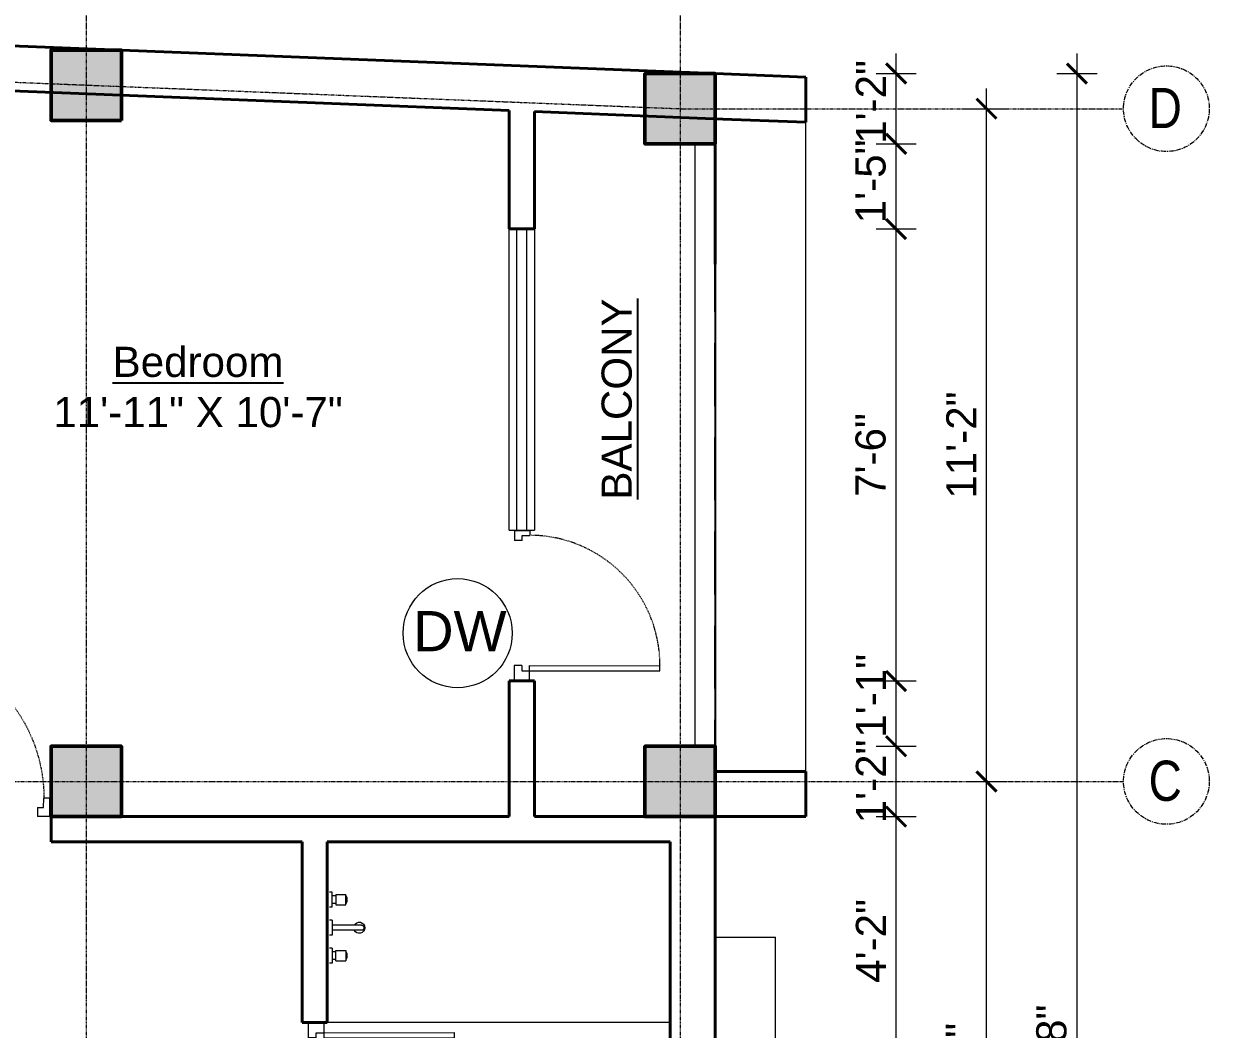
# Model space of a CAD drawing. Header units: inches. Extents: x 135267 to 147066, y -21506 to -19082.
# Drawn here: x 138991 to 139227, y -19584.7 to -19384.5 of the extents above; entities that cross this region are included whole.
import ezdxf

# ---------------------------------------------------------------- set-up
doc = ezdxf.new("R2010")
doc.units = ezdxf.units.IN
doc.header["$LTSCALE"] = 0.5
doc.header["$MEASUREMENT"] = 0
doc.header["$PDMODE"] = 66
doc.linetypes.add('CENTER', pattern=[2, 1.25, -0.25, 0.25, -0.25])
doc.linetypes.add('HIDDEN', pattern=[0.375, 0.25, -0.125])
for name, color, linetype, lineweight in [('Annotate-Lite.w', 177, 'Continuous', 9), ('Annotations-Bold.w', 177, 'Continuous', 13), ('C-COLUMN', 1, 'Continuous', 50), ('DIM', 4, 'Continuous', 5), ('DIM 1-100', 4, 'Continuous', 13), ('Door-Window.w', 4, 'Continuous', 15), ('Fittings', 9, 'Continuous', 5), ('Fixture-Fittings.w', 9, 'Continuous', 9), ('PARAPET', 50, 'Continuous', 13), ('TEXT', 220, 'Continuous', 9), ('Toilet', 7, 'Continuous', 25), ('wall', 1, 'Continuous', 40)]:
    doc.layers.add(name, color=color, linetype=linetype, lineweight=lineweight)
doc.styles.add('ARAIL', font='ARIALN.TTF')
doc.styles.add('arial.', font='arial.ttf')
doc.styles.add('gaurav', font='arial.ttf')
doc.styles.get("Standard").update_dxf_attribs({"font": 'arial.ttf'})
doc.dimstyles.new('1 by 96', dxfattribs={"dimtxt": 6, "dimasz": 4, "dimexe": 4, "dimexo": 4, "dimgap": 2, "dimtad": 1, "dimdec": 0, "dimzin": 0, "dimdsep": 46, "dimlunit": 4, "dimtxsty": 'Standard', "dimblk": 'ARCHTICK', "dimcen": 0, "dimdle": 4, "dimadec": 0, "dimazin": 0, "dimtfac": 1, "dimtdec": 0, "dimtix": 1, "dimtofl": 0, "dimtmove": 1, "dimatfit": 3, "dimldrblk": 'ARCHTICK', "dimfxl": 4, "dimfxlon": 1, "dimtolj": 1, "dimtzin": 0, "dimlwd": -1, "dimlwe": -1, "dimarcsym": 0})

# ---------------------------------------------------------------- blocks, each defined once
blk = doc.blocks.new('3-0')
at = {"ltscale": 3}
for p, q in [((11063.05, 10097.68), (11065.97, 10099.9)), ((11065.97, 10099.9), (11066.71, 10098.92)), ((11063.05, 10097.68), (11064.53, 10095.73)), ((11065.25, 10097.81), (11066.71, 10098.92)), ((11065.99, 10096.84), (11065.25, 10097.81)), ((11065.99, 10096.84), (11064.53, 10095.73)), ((11085.5, 10074.13), (11110.32, 10092.96)), ((11111.05, 10091.97), (11110.32, 10092.96)), ((11086.24, 10073.15), (11111.05, 10091.97)), ((11084.78, 10072.04), (11086.24, 10073.15)), ((11086.24, 10073.15), (11085.5, 10074.13)), ((11087.72, 10071.2), (11086.24, 10073.15)), ((11084.04, 10073.02), (11082.57, 10071.91)), ((11082.57, 10071.91), (11084.79, 10068.98)), ((11084.04, 10073.02), (11084.78, 10072.04)), ((11084.79, 10068.98), (11087.72, 10071.2))]:
    blk.add_line(p, q, dxfattribs=at)
at = {"layer": 'Door-Window.w', "color": 9, "linetype": 'HIDDEN', "lineweight": 18}
blk.add_arc((11085.5, 10074.13), 31.16, 37.1906, 127.1465, dxfattribs=at)
blk = doc.blocks.new('dhftx')
for p, q in [((6364.08, -39064.57), (6364.08, -39064.07)), ((6367.08, -39064.57), (6364.08, -39064.57)), ((6364.56, -39065.3), (6366.6, -39065.3)), ((6364.56, -39065.3), (6364.56, -39067.3)), ((6364.81, -39065.3), (6364.81, -39064.57)), ((6366.34, -39065.3), (6366.34, -39064.57)), ((6366.6, -39065.3), (6366.6, -39067.3)), ((6367.08, -39064.57), (6367.08, -39064.07)), ((6369.66, -39064.57), (6369.66, -39064.07)), ((6369.66, -39064.57), (6372.66, -39064.57)), ((6370.66, -39070.39), (6370.66, -39064.57)), ((6371.66, -39070.39), (6371.66, -39064.57)), ((6372.66, -39064.57), (6372.66, -39064.07)), ((6375.23, -39064.57), (6375.23, -39064.07)), ((6375.23, -39064.57), (6378.23, -39064.57)), ((6377.76, -39065.3), (6375.71, -39065.3)), ((6375.71, -39065.3), (6375.71, -39067.3)), ((6375.97, -39065.3), (6375.97, -39064.57)), ((6377.5, -39065.3), (6377.5, -39064.57)), ((6377.76, -39065.3), (6377.76, -39067.3)), ((6378.23, -39064.57), (6378.23, -39064.07)), ((6366.6, -39067.3), (6364.56, -39067.3)), ((6375.71, -39067.3), (6377.76, -39067.3))]:
    blk.add_line(p, q)
for centre, radius, start, end in [((6365.58, -39065.87), 1.66, 240.1832, 299.8168), ((6376.73, -39065.87), 1.66, 240.1832, 299.8168), ((6371.16, -39069.97), 1.11, 116.7926, 63.2074), ((6371.16, -39070.39), 0.5, 180, 0)]:
    blk.add_arc(centre, radius, start, end)
blk = doc.blocks.new('_ArchTick')
at = {"color": 0, "linetype": 'ByBlock', "const_width": 0.15}
blk.add_lwpolyline([(-0.5, -0.5), (0.5, 0.5)], dxfattribs=at)
blk = doc.blocks.new('*D671')
at = {"layer": 'Defpoints', "color": 0, "transparency": 16777216}
for p in [(138996.45, -19363.99), (138899.86, -19385.33), (138996.45, -19389.77)]:
    blk.add_point(p, dxfattribs=at)
at = {"layer": 'DIM 1-100', "color": 0, "transparency": 16777216}
for p, q in [((138899.86, -19367.99), (138899.86, -19359.99)), ((138996.45, -19367.99), (138996.45, -19359.99)), ((138895.86, -19363.99), (139000.45, -19363.99))]:
    blk.add_line(p, q, dxfattribs=at)
at = {"layer": 'DIM 1-100', "color": 0, "transparency": 16777216, "xscale": 4, "yscale": 4, "zscale": 4, "rotation": 180}
blk.add_blockref('_ArchTick', (138899.86, -19363.99), dxfattribs=at)
at = {"layer": 'DIM 1-100', "color": 0, "transparency": 16777216, "xscale": 4, "yscale": 4, "zscale": 4}
blk.add_blockref('_ArchTick', (138996.45, -19363.99), dxfattribs=at)
at = {"layer": 'DIM 1-100', "color": 0, "transparency": 16777216, "insert": (138948.15, -19358.93), "char_height": 6, "attachment_point": 5}
blk.add_mtext('\\A1;8\'-1"', dxfattribs=at)
blk = doc.blocks.new('*D672')
at = {"layer": 'Defpoints', "color": 0, "transparency": 16777216}
for p in [(139010.45, -19363.99), (138996.45, -19389.77), (139010.45, -19389.77)]:
    blk.add_point(p, dxfattribs=at)
at = {"layer": 'DIM 1-100', "color": 0, "transparency": 16777216}
for p, q in [((138996.45, -19367.99), (138996.45, -19359.99)), ((139010.45, -19367.99), (139010.45, -19359.99)), ((138992.45, -19363.99), (139014.45, -19363.99))]:
    blk.add_line(p, q, dxfattribs=at)
at = {"layer": 'DIM 1-100', "color": 0, "transparency": 16777216, "xscale": 4, "yscale": 4, "zscale": 4, "rotation": 180}
blk.add_blockref('_ArchTick', (138996.45, -19363.99), dxfattribs=at)
at = {"layer": 'DIM 1-100', "color": 0, "transparency": 16777216, "xscale": 4, "yscale": 4, "zscale": 4}
blk.add_blockref('_ArchTick', (139010.45, -19363.99), dxfattribs=at)
at = {"layer": 'DIM 1-100', "color": 0, "transparency": 16777216, "insert": (139003.45, -19358.98), "char_height": 6, "attachment_point": 5}
blk.add_mtext('\\A1;1\'-2"', dxfattribs=at)
blk = doc.blocks.new('*D673')
at = {"layer": 'Defpoints', "color": 0, "transparency": 16777216}
for p in [(139114.68, -19363.99), (139010.45, -19389.77), (139114.68, -19394.44)]:
    blk.add_point(p, dxfattribs=at)
at = {"layer": 'DIM 1-100', "color": 0, "transparency": 16777216}
for p, q in [((139010.45, -19367.99), (139010.45, -19359.99)), ((139114.68, -19367.99), (139114.68, -19359.99)), ((139006.45, -19363.99), (139118.68, -19363.99))]:
    blk.add_line(p, q, dxfattribs=at)
at = {"layer": 'DIM 1-100', "color": 0, "transparency": 16777216, "xscale": 4, "yscale": 4, "zscale": 4, "rotation": 180}
blk.add_blockref('_ArchTick', (139010.45, -19363.99), dxfattribs=at)
at = {"layer": 'DIM 1-100', "color": 0, "transparency": 16777216, "xscale": 4, "yscale": 4, "zscale": 4}
blk.add_blockref('_ArchTick', (139114.68, -19363.99), dxfattribs=at)
at = {"layer": 'DIM 1-100', "color": 0, "transparency": 16777216, "insert": (139062.57, -19358.93), "char_height": 6, "attachment_point": 5}
blk.add_mtext('\\A1;8\'-8"', dxfattribs=at)
blk = doc.blocks.new('*D674')
at = {"layer": 'Defpoints', "color": 0, "transparency": 16777216}
for p in [(139128.68, -19363.99), (139114.68, -19394.44), (139128.68, -19394.44)]:
    blk.add_point(p, dxfattribs=at)
at = {"layer": 'DIM 1-100', "color": 0, "transparency": 16777216}
for p, q in [((139114.68, -19367.99), (139114.68, -19359.99)), ((139128.68, -19367.99), (139128.68, -19359.99)), ((139110.68, -19363.99), (139132.68, -19363.99))]:
    blk.add_line(p, q, dxfattribs=at)
at = {"layer": 'DIM 1-100', "color": 0, "transparency": 16777216, "xscale": 4, "yscale": 4, "zscale": 4, "rotation": 180}
blk.add_blockref('_ArchTick', (139114.68, -19363.99), dxfattribs=at)
at = {"layer": 'DIM 1-100', "color": 0, "transparency": 16777216, "xscale": 4, "yscale": 4, "zscale": 4}
blk.add_blockref('_ArchTick', (139128.68, -19363.99), dxfattribs=at)
at = {"layer": 'DIM 1-100', "color": 0, "transparency": 16777216, "insert": (139121.68, -19359.11), "char_height": 6, "attachment_point": 5}
blk.add_mtext('\\A1;1\'-2"', dxfattribs=at)
blk = doc.blocks.new('*D675')
at = {"layer": 'Defpoints', "color": 0, "transparency": 16777216}
for p in [(139003.45, -19345.99), (138892.86, -19385.33), (139003.45, -19389.5)]:
    blk.add_point(p, dxfattribs=at)
at = {"layer": 'DIM 1-100', "color": 0, "transparency": 16777216}
for p, q in [((138892.86, -19349.99), (138892.86, -19341.99)), ((139003.45, -19349.99), (139003.45, -19341.99)), ((138888.86, -19345.99), (139007.45, -19345.99))]:
    blk.add_line(p, q, dxfattribs=at)
at = {"layer": 'DIM 1-100', "color": 0, "transparency": 16777216, "xscale": 4, "yscale": 4, "zscale": 4, "rotation": 180}
blk.add_blockref('_ArchTick', (138892.86, -19345.99), dxfattribs=at)
at = {"layer": 'DIM 1-100', "color": 0, "transparency": 16777216, "xscale": 4, "yscale": 4, "zscale": 4}
blk.add_blockref('_ArchTick', (139003.45, -19345.99), dxfattribs=at)
at = {"layer": 'DIM 1-100', "color": 0, "transparency": 16777216, "insert": (138948.15, -19340.93), "char_height": 6, "attachment_point": 5}
blk.add_mtext('\\A1;9\'-3"', dxfattribs=at)
blk = doc.blocks.new('*D676')
at = {"layer": 'Defpoints', "color": 0, "transparency": 16777216}
for p in [(139121.68, -19345.99), (139003.45, -19389.5), (139121.68, -19394.16)]:
    blk.add_point(p, dxfattribs=at)
at = {"layer": 'DIM 1-100', "color": 0, "transparency": 16777216}
for p, q in [((139003.45, -19349.99), (139003.45, -19341.99)), ((139121.68, -19349.99), (139121.68, -19341.99)), ((138999.45, -19345.99), (139125.68, -19345.99))]:
    blk.add_line(p, q, dxfattribs=at)
at = {"layer": 'DIM 1-100', "color": 0, "transparency": 16777216, "xscale": 4, "yscale": 4, "zscale": 4, "rotation": 180}
blk.add_blockref('_ArchTick', (139003.45, -19345.99), dxfattribs=at)
at = {"layer": 'DIM 1-100', "color": 0, "transparency": 16777216, "xscale": 4, "yscale": 4, "zscale": 4}
blk.add_blockref('_ArchTick', (139121.68, -19345.99), dxfattribs=at)
at = {"layer": 'DIM 1-100', "color": 0, "transparency": 16777216, "insert": (139062.57, -19340.93), "char_height": 6, "attachment_point": 5}
blk.add_mtext('\\A1;9\'-10"', dxfattribs=at)
blk = doc.blocks.new('*D677')
at = {"layer": 'Defpoints', "color": 0, "transparency": 16777216}
for p in [(138885.92, -19327.99), (138885.92, -19384.86), (139128.68, -19394.44)]:
    blk.add_point(p, dxfattribs=at)
at = {"layer": 'DIM 1-100', "color": 0, "transparency": 16777216}
for p, q in [((138885.92, -19331.99), (138885.92, -19323.99)), ((139128.68, -19331.99), (139128.68, -19323.99)), ((139132.68, -19327.99), (138881.92, -19327.99))]:
    blk.add_line(p, q, dxfattribs=at)
at = {"layer": 'DIM 1-100', "color": 0, "transparency": 16777216, "xscale": 4, "yscale": 4, "zscale": 4, "rotation": 180}
blk.add_blockref('_ArchTick', (138885.92, -19327.99), dxfattribs=at)
at = {"layer": 'DIM 1-100', "color": 0, "transparency": 16777216, "xscale": 4, "yscale": 4, "zscale": 4}
blk.add_blockref('_ArchTick', (139128.68, -19327.99), dxfattribs=at)
at = {"layer": 'DIM 1-100', "color": 0, "transparency": 16777216, "insert": (139007.3, -19322.93), "char_height": 6, "attachment_point": 5}
blk.add_mtext('\\A1;20\'-3"', dxfattribs=at)
blk = doc.blocks.new('*D788')
at = {"layer": 'Defpoints', "color": 0, "transparency": 16777216}
for p in [(139128.68, -19542.39), (139164.68, -19542.39), (139128.68, -19591.89)]:
    blk.add_point(p, dxfattribs=at)
at = {"layer": 'DIM 1-100', "color": 0, "transparency": 16777216}
for p, q in [((139164.68, -19595.89), (139164.68, -19538.39)), ((139160.68, -19542.39), (139168.68, -19542.39)), ((139160.68, -19591.89), (139168.68, -19591.89))]:
    blk.add_line(p, q, dxfattribs=at)
at = {"layer": 'DIM 1-100', "color": 0, "transparency": 16777216, "xscale": 4, "yscale": 4, "zscale": 4}
for p, rotation in [((139164.68, -19542.39), 90), ((139164.68, -19591.89), 270)]:
    blk.add_blockref('_ArchTick', p, dxfattribs=dict(at, rotation=rotation))
at = {"layer": 'DIM 1-100', "color": 0, "transparency": 16777216, "insert": (139159.67, -19567.14), "char_height": 6, "attachment_point": 5, "rotation": 90}
blk.add_mtext('\\A1;4\'-2"', dxfattribs=at)
blk = doc.blocks.new('*D789')
at = {"layer": 'Defpoints', "color": 0, "transparency": 16777216}
for p in [(139128.68, -19528.39), (139164.68, -19528.39), (139128.68, -19542.39)]:
    blk.add_point(p, dxfattribs=at)
at = {"layer": 'DIM 1-100', "color": 0, "transparency": 16777216}
for p, q in [((139164.68, -19546.39), (139164.68, -19524.39)), ((139160.68, -19528.39), (139168.68, -19528.39)), ((139160.68, -19542.39), (139168.68, -19542.39))]:
    blk.add_line(p, q, dxfattribs=at)
at = {"layer": 'DIM 1-100', "color": 0, "transparency": 16777216, "xscale": 4, "yscale": 4, "zscale": 4}
for p, rotation in [((139164.68, -19528.39), 90), ((139164.68, -19542.39), 270)]:
    blk.add_blockref('_ArchTick', p, dxfattribs=dict(at, rotation=rotation))
at = {"layer": 'DIM 1-100', "color": 0, "transparency": 16777216, "insert": (139159.67, -19535.39), "char_height": 6, "attachment_point": 5, "rotation": 90}
blk.add_mtext('\\A1;1\'-2"', dxfattribs=at)
blk = doc.blocks.new('*D790')
at = {"layer": 'Defpoints', "color": 0, "transparency": 16777216}
for p in [(139092.68, -19515.39), (139164.68, -19515.39), (139128.68, -19528.39)]:
    blk.add_point(p, dxfattribs=at)
at = {"layer": 'DIM 1-100', "color": 0, "transparency": 16777216}
for p, q in [((139164.68, -19532.39), (139164.68, -19511.39)), ((139160.68, -19515.39), (139168.68, -19515.39)), ((139160.68, -19528.39), (139168.68, -19528.39))]:
    blk.add_line(p, q, dxfattribs=at)
at = {"layer": 'DIM 1-100', "color": 0, "transparency": 16777216, "xscale": 4, "yscale": 4, "zscale": 4}
for p, rotation in [((139164.68, -19515.39), 90), ((139164.68, -19528.39), 270)]:
    blk.add_blockref('_ArchTick', p, dxfattribs=dict(at, rotation=rotation))
at = {"layer": 'DIM 1-100', "color": 0, "transparency": 16777216, "insert": (139159.67, -19518.34), "char_height": 6, "attachment_point": 5, "rotation": 90}
blk.add_mtext('\\A1;1\'-1"', dxfattribs=at)
blk = doc.blocks.new('*D778')
at = {"layer": 'Defpoints', "color": 0, "transparency": 16777216}
for p in [(139092.68, -19425.39), (139164.68, -19425.39), (139092.68, -19515.39)]:
    blk.add_point(p, dxfattribs=at)
at = {"layer": 'DIM 1-100', "color": 0, "transparency": 16777216}
for p, q in [((139164.68, -19519.39), (139164.68, -19421.39)), ((139160.68, -19425.39), (139168.68, -19425.39)), ((139160.68, -19515.39), (139168.68, -19515.39))]:
    blk.add_line(p, q, dxfattribs=at)
at = {"layer": 'DIM 1-100', "color": 0, "transparency": 16777216, "xscale": 4, "yscale": 4, "zscale": 4}
for p, rotation in [((139164.68, -19425.39), 90), ((139164.68, -19515.39), 270)]:
    blk.add_blockref('_ArchTick', p, dxfattribs=dict(at, rotation=rotation))
at = {"layer": 'DIM 1-100', "color": 0, "transparency": 16777216, "insert": (139159.62, -19470.39), "char_height": 6, "attachment_point": 5, "rotation": 90}
blk.add_mtext('\\A1;7\'-6"', dxfattribs=at)
blk = doc.blocks.new('*D779')
at = {"layer": 'Defpoints', "color": 0, "transparency": 16777216}
for p in [(139128.68, -19408.44), (139164.68, -19408.44), (139092.68, -19425.39)]:
    blk.add_point(p, dxfattribs=at)
at = {"layer": 'DIM 1-100', "color": 0, "transparency": 16777216}
for p, q in [((139164.68, -19429.39), (139164.68, -19404.44)), ((139160.68, -19408.44), (139168.68, -19408.44)), ((139160.68, -19425.39), (139168.68, -19425.39))]:
    blk.add_line(p, q, dxfattribs=at)
at = {"layer": 'DIM 1-100', "color": 0, "transparency": 16777216, "xscale": 4, "yscale": 4, "zscale": 4}
for p, rotation in [((139164.68, -19408.44), 90), ((139164.68, -19425.39), 270)]:
    blk.add_blockref('_ArchTick', p, dxfattribs=dict(at, rotation=rotation))
at = {"layer": 'DIM 1-100', "color": 0, "transparency": 16777216, "insert": (139159.62, -19415.91), "char_height": 6, "attachment_point": 5, "rotation": 90}
blk.add_mtext('\\A1;1\'-5"', dxfattribs=at)
blk = doc.blocks.new('*D780')
at = {"layer": 'Defpoints', "color": 0, "transparency": 16777216}
for p in [(139128.68, -19394.44), (139164.68, -19394.44), (139128.68, -19408.44)]:
    blk.add_point(p, dxfattribs=at)
at = {"layer": 'DIM 1-100', "color": 0, "transparency": 16777216}
for p, q in [((139164.68, -19412.44), (139164.68, -19390.44)), ((139160.68, -19394.44), (139168.68, -19394.44)), ((139160.68, -19408.44), (139168.68, -19408.44))]:
    blk.add_line(p, q, dxfattribs=at)
at = {"layer": 'DIM 1-100', "color": 0, "transparency": 16777216, "xscale": 4, "yscale": 4, "zscale": 4}
for p, rotation in [((139164.68, -19394.44), 90), ((139164.68, -19408.44), 270)]:
    blk.add_blockref('_ArchTick', p, dxfattribs=dict(at, rotation=rotation))
at = {"layer": 'DIM 1-100', "color": 0, "transparency": 16777216, "insert": (139159.67, -19400.09), "char_height": 6, "attachment_point": 5, "rotation": 90}
blk.add_mtext('\\A1;1\'-2"', dxfattribs=at)
blk = doc.blocks.new('*D783')
at = {"layer": 'Defpoints', "color": 0, "transparency": 16777216}
for p in [(139128.68, -19535.39), (139182.68, -19535.39), (139128.68, -19652.89)]:
    blk.add_point(p, dxfattribs=at)
at = {"layer": 'DIM 1-100', "color": 0, "transparency": 16777216}
for p, q in [((139182.68, -19656.89), (139182.68, -19531.39)), ((139178.68, -19535.39), (139186.68, -19535.39)), ((139178.68, -19652.89), (139186.68, -19652.89))]:
    blk.add_line(p, q, dxfattribs=at)
at = {"layer": 'DIM 1-100', "color": 0, "transparency": 16777216, "xscale": 4, "yscale": 4, "zscale": 4}
for p, rotation in [((139182.68, -19535.39), 90), ((139182.68, -19652.89), 270)]:
    blk.add_blockref('_ArchTick', p, dxfattribs=dict(at, rotation=rotation))
at = {"layer": 'DIM 1-100', "color": 0, "transparency": 16777216, "insert": (139177.62, -19594.14), "char_height": 6, "attachment_point": 5, "rotation": 90}
blk.add_mtext('\\A1;9\'-10"', dxfattribs=at)
blk = doc.blocks.new('*D784')
at = {"layer": 'Defpoints', "color": 0, "transparency": 16777216}
for p in [(139128.68, -19401.44), (139182.68, -19401.44), (139128.68, -19535.39)]:
    blk.add_point(p, dxfattribs=at)
at = {"layer": 'DIM 1-100', "color": 0, "transparency": 16777216}
for p, q in [((139182.68, -19539.39), (139182.68, -19397.44)), ((139178.68, -19401.44), (139186.68, -19401.44)), ((139178.68, -19535.39), (139186.68, -19535.39))]:
    blk.add_line(p, q, dxfattribs=at)
at = {"layer": 'DIM 1-100', "color": 0, "transparency": 16777216, "xscale": 4, "yscale": 4, "zscale": 4}
for p, rotation in [((139182.68, -19401.44), 90), ((139182.68, -19535.39), 270)]:
    blk.add_blockref('_ArchTick', p, dxfattribs=dict(at, rotation=rotation))
at = {"layer": 'DIM 1-100', "color": 0, "transparency": 16777216, "insert": (139177.67, -19468.41), "char_height": 6, "attachment_point": 5, "rotation": 90}
blk.add_mtext('\\A1;11\'-2"', dxfattribs=at)
blk = doc.blocks.new('*D682')
at = {"layer": 'Defpoints', "color": 0, "transparency": 16777216}
for p in [(139128.68, -19394.44), (139128.68, -19786.54), (139200.68, -19786.54)]:
    blk.add_point(p, dxfattribs=at)
at = {"layer": 'DIM 1-100', "color": 0, "transparency": 16777216}
for p, q in [((139200.68, -19390.44), (139200.68, -19790.54)), ((139196.68, -19394.44), (139204.68, -19394.44)), ((139196.68, -19786.54), (139204.68, -19786.54))]:
    blk.add_line(p, q, dxfattribs=at)
at = {"layer": 'DIM 1-100', "color": 0, "transparency": 16777216, "xscale": 4, "yscale": 4, "zscale": 4}
for p, rotation in [((139200.68, -19394.44), 90), ((139200.68, -19786.54), 270)]:
    blk.add_blockref('_ArchTick', p, dxfattribs=dict(at, rotation=rotation))
at = {"layer": 'DIM 1-100', "color": 0, "transparency": 16777216, "insert": (139195.62, -19590.49), "char_height": 6, "attachment_point": 5, "rotation": 90}
blk.add_mtext('\\A1;32\'-8"', dxfattribs=at)

msp = doc.modelspace()

# ---------------------------------------------------------------- hatches: boundary and pattern name
at = {"layer": 'C-COLUMN'}
h = msp.add_hatch(color=256, dxfattribs=at)
h.dxf.hatch_style = 1
h.paths.add_polyline_path([(138996.45, -19389.77), (138996.45, -19403.77), (139010.45, -19403.77), (139010.45, -19389.77)])
h = msp.add_hatch(color=256, dxfattribs=at)
h.dxf.hatch_style = 1
h.paths.add_polyline_path([(139114.68, -19394.44), (139114.68, -19408.44), (139128.68, -19408.44), (139128.68, -19394.44)])
h = msp.add_hatch(color=256, dxfattribs=at)
h.dxf.hatch_style = 1
h.paths.add_polyline_path([(138996.45, -19528.39), (138996.45, -19542.39), (139010.45, -19542.39), (139010.45, -19528.39)])
h = msp.add_hatch(color=256, dxfattribs=at)
h.dxf.hatch_style = 1
h.paths.add_polyline_path([(139114.68, -19528.39), (139114.68, -19542.39), (139128.68, -19542.39), (139128.68, -19528.39)])

# ---------------------------------------------------------------- linework, layer by layer
at = {"layer": 'Annotate-Lite.w', "ltscale": 0.005}
msp.add_circle((139077.4, -19505.87), 10.86, dxfattribs=at)
at = {"layer": 'Annotations-Bold.w', "linetype": 'CENTER', "ltscale": 0.3}
for p, q in [((139003.45, -19309.32), (139003.45, -19869.54)), ((139121.68, -19309.32), (139121.68, -19869.54)), ((138763.2, -19535.39), (139209.95, -19535.39))]:
    msp.add_line(p, q, dxfattribs=at)
msp.add_lwpolyline([(138763.2, -19392.33), (138892.86, -19392.33), (139121.68, -19401.44), (139209.95, -19401.44)], dxfattribs=at)
at = {"layer": 'Annotations-Bold.w', "linetype": 'CENTER', "ltscale": 1.5}
for centre in [(139218.49, -19401.44), (139218.49, -19535.39)]:
    msp.add_circle(centre, 8.53, dxfattribs=at)
at = {"layer": 'C-COLUMN'}
for points in [[(139010.45, -19403.77), (139010.45, -19389.77), (138996.45, -19389.77), (138996.45, -19403.77)], [(139128.68, -19408.44), (139128.68, -19394.44), (139114.68, -19394.44), (139114.68, -19408.44)], [(139010.45, -19542.39), (139010.45, -19528.39), (138996.45, -19528.39), (138996.45, -19542.39)], [(139128.68, -19542.39), (139128.68, -19528.39), (139114.68, -19528.39), (139114.68, -19542.39)]]:
    msp.add_lwpolyline(points, close=True, dxfattribs=at)
at = {"layer": 'Defpoints'}
msp.add_lwpolyline([(138885.92, -19384.86), (139128.68, -19394.44), (139128.68, -19786.54), (138825.29, -19786.43), (138885.92, -19384.86)], dxfattribs=at)
at = {"layer": 'DIM'}
for p, q in [((139087.68, -19485.39), (139087.68, -19425.39)), ((139089.18, -19485.39), (139089.18, -19425.39)), ((139091.18, -19485.39), (139091.18, -19425.39)), ((139092.68, -19425.39), (139092.68, -19485.39)), ((139087.68, -19485.39), (139092.68, -19485.39))]:
    msp.add_line(p, q, dxfattribs=at)
at = {"layer": 'Fittings'}
msp.add_line((139119.68, -19583.39), (139051.45, -19583.39), dxfattribs=at)
at = {"layer": 'PARAPET', "ltscale": 100}
for p, q in [((139128.68, -19528.39), (139128.68, -19394.44)), ((139128.68, -19394.44), (139146.68, -19395.15)), ((139146.68, -19533.39), (139146.68, -19404.15)), ((139124.68, -19528.39), (139124.68, -19408.44)), ((139128.68, -19566.39), (139140.68, -19566.39)), ((139140.68, -19627.64), (139140.68, -19566.39))]:
    msp.add_line(p, q, dxfattribs=at)
at = {"layer": 'Toilet'}
msp.add_line((139128.68, -19394.44), (138885.92, -19384.86), dxfattribs=at)
at = {"layer": 'Toilet', "linetype": 'HIDDEN', "ltscale": 100}
msp.add_line((139128.68, -19591.89), (139128.68, -19394.44), dxfattribs=at)
at = {"layer": 'wall'}
for p, q in [((139128.68, -19394.44), (138885.92, -19384.86)), ((139087.68, -19401.83), (138885.56, -19393.85)), ((139128.68, -19432.41), (139128.68, -19394.44)), ((139128.68, -19394.44), (139146.68, -19395.15)), ((139146.68, -19404.15), (139146.68, -19395.15)), ((139087.68, -19425.39), (139087.68, -19401.83)), ((139128.33, -19403.43), (139092.68, -19402.02)), ((139092.68, -19425.39), (139092.68, -19402.02)), ((139128.33, -19403.43), (139146.68, -19404.15)), ((139092.68, -19425.39), (139087.68, -19425.39)), ((139087.68, -19515.39), (139087.68, -19542.39)), ((139087.68, -19515.39), (139092.68, -19515.39)), ((139087.68, -19515.39), (139092.68, -19515.39)), ((139092.68, -19515.39), (139092.68, -19542.39)), ((139128.68, -19533.39), (139146.68, -19533.39)), ((139146.68, -19542.39), (139146.68, -19533.39)), ((138996.45, -19542.39), (138996.45, -19547.39)), ((139087.68, -19542.39), (139001.45, -19542.39)), ((139119.68, -19542.39), (139092.68, -19542.39)), ((139128.68, -19591.89), (139128.68, -19542.39)), ((139128.68, -19542.39), (139146.68, -19542.39)), ((139046.45, -19547.39), (138996.45, -19547.39)), ((139046.45, -19583.39), (139046.45, -19547.39)), ((139119.68, -19547.39), (139051.45, -19547.39)), ((139051.45, -19583.39), (139051.45, -19547.39)), ((139119.68, -19591.89), (139119.68, -19547.39)), ((139051.45, -19583.39), (139046.45, -19583.39))]:
    msp.add_line(p, q, dxfattribs=at)

# ---------------------------------------------------------------- block references
at = {"layer": 'Door-Window.w', "linetype": 'ByBlock'}
for p, xscale, yscale, zscale, rotation in [((126659.09, -20599.3), 0.8331589850765497, 0.8331589850765497, 0.8331589850765497, 322.7330628613127), ((137649.02, -34353.84), -0.9929335375360637, 0.9929335375360642, 0.9929335375360642, 307.1908588396141), ((126618.13, -18499.49), -0.8331589850765497, 0.8331589850765497, 0.8331589850765497, 217.2669371386873)]:
    msp.add_blockref('3-0', p, dxfattribs=dict(at, xscale=xscale, yscale=yscale, zscale=zscale, rotation=rotation))
at = {"layer": 'Fixture-Fittings.w', "ltscale": 0.005, "xscale": -1, "rotation": 90}
msp.add_blockref('dhftx', (99987.84, -13193.36), dxfattribs=at)

# ---------------------------------------------------------------- texts
at = {"layer": 'Annotate-Lite.w', "ltscale": 0.005, "insert": (139068.52, -19501.47), "char_height": 8, "attachment_point": 1, "style": 'gaurav'}
msp.add_mtext_dynamic_manual_height_columns('DW', width=8, gutter_width=100, heights=[0], dxfattribs=at)
at = {"layer": 'Annotations-Bold.w', "linetype": 'CENTER', "ltscale": 1.5, "char_height": 8, "attachment_point": 1, "style": 'ARAIL'}
for s, insert in [('D', (139214.95, -19397.3)), ('C', (139214.95, -19531.25))]:
    msp.add_mtext_dynamic_manual_height_columns(s, width=6.5393, gutter_width=100, heights=[0], dxfattribs=dict(at, insert=insert))
at = {"layer": 'TEXT', "lineweight": -2, "insert": (139109.09, -19459.25), "char_height": 6, "width": 127.5059, "attachment_point": 5, "rotation": 90, "style": 'arial.'}
msp.add_mtext('{\\LBALCONY}', dxfattribs=at)
at = {"layer": 'TEXT', "lineweight": -2, "insert": (139025.72, -19456.89), "char_height": 6, "width": 127.5059, "attachment_point": 5, "style": 'arial.'}
msp.add_mtext('{\\LBedroom\\P}11\'-11" X 10\'-7"', dxfattribs=at)

# ---------------------------------------------------------------- dimensions: what is measured, and where the dimension line sits
at = {"layer": 'DIM 1-100'}
for base, p1, p2, angle, picture, middle in [((138885.92, -19327.99), (139128.68, -19394.44), (138885.92, -19384.86), 180, '*D677', (139007.3, -19322.93)), ((139003.45, -19345.99), (138892.86, -19385.33), (139003.45, -19389.5), 180, '*D675', (138948.15, -19340.93)), ((139121.68, -19345.99), (139003.45, -19389.5), (139121.68, -19394.16), 180, '*D676', (139062.57, -19340.93)), ((138996.45, -19363.99), (138899.86, -19385.33), (138996.45, -19389.77), 180, '*D671', (138948.15, -19358.93)), ((139114.68, -19363.99), (139010.45, -19389.77), (139114.68, -19394.44), 180, '*D673', (139062.57, -19358.93)), ((139200.68, -19786.54), (139128.68, -19394.44), (139128.68, -19786.54), 90, '*D682', (139195.62, -19590.49)), ((139182.68, -19401.44), (139128.68, -19535.39), (139128.68, -19401.44), 90, '*D784', (139177.67, -19468.41)), ((139164.68, -19425.39), (139092.68, -19515.39), (139092.68, -19425.39), 90, '*D778', (139159.62, -19470.39)), ((139182.68338977, -19535.39210025), (139128.68338977, -19652.89210025), (139128.68338977, -19535.39210025), 90, '*D783', (139177.61995185, -19594.14210025)), ((139164.68338977, -19542.39210025), (139128.68338977, -19591.89210025), (139128.68338977, -19542.39210025), 90, '*D788', (139159.67111146, -19567.14210025))]:
    dim = msp.add_linear_dim(base=base, p1=p1, p2=p2, angle=angle, dimstyle='1 by 96', dxfattribs=at)
    dim.commit()
    dim.dimension.update_dxf_attribs({"geometry": picture, "text_midpoint": middle})
for base, p1, p2, angle, picture, middle in [((139010.45, -19363.99), (138996.45, -19389.77), (139010.45, -19389.77), 180, '*D672', (139003.45, -19363.99)), ((139128.68, -19363.99), (139114.68, -19394.44), (139128.68, -19394.44), 180, '*D674', (139121.68, -19364.12)), ((139164.68, -19394.44), (139128.68, -19408.44), (139128.68, -19394.44), 90, '*D780', (139164.68, -19400.09)), ((139164.68, -19408.44), (139092.68, -19425.39), (139128.68, -19408.44), 90, '*D779', (139164.68, -19415.91)), ((139164.68, -19515.39), (139128.68, -19528.39), (139092.68, -19515.39), 90, '*D790', (139164.68, -19518.34)), ((139164.68, -19528.39), (139128.68, -19542.39), (139128.68, -19528.39), 90, '*D789', (139164.68, -19535.39))]:
    dim = msp.add_linear_dim(base=base, p1=p1, p2=p2, angle=angle, dimstyle='1 by 96', dxfattribs=at)
    dim.commit()
    dim.dimension.update_dxf_attribs({"geometry": picture, "text_midpoint": middle, "dimtype": 160})

doc.saveas('drawing.dxf')
